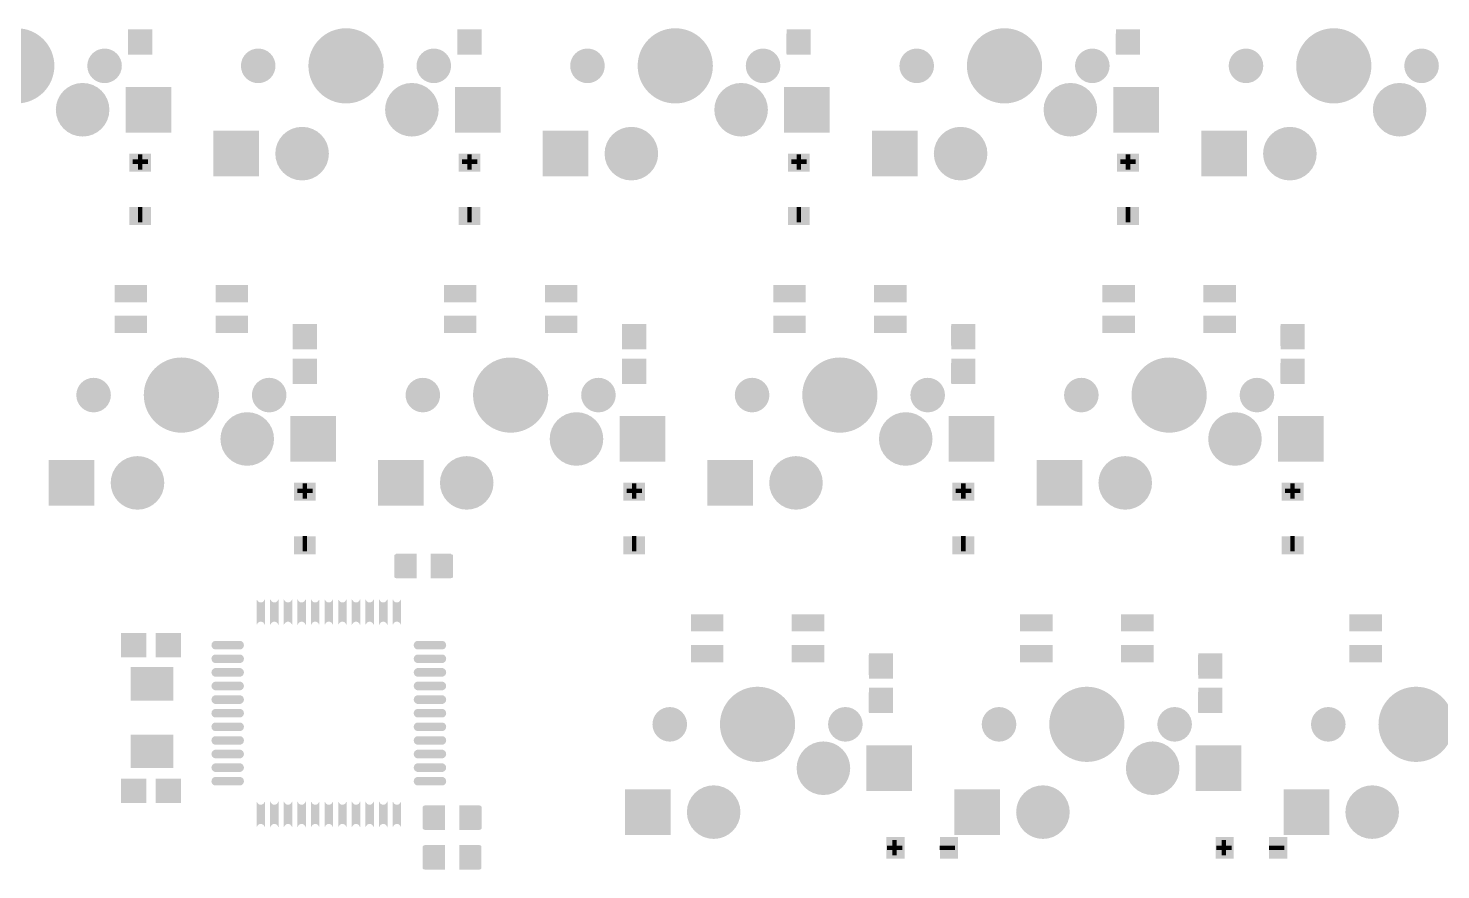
# Model space of a CAD drawing. Extents: x 561 to 1620, y -236 to 406.
# Drawn here: x 1132.4 to 1214.1, y -221.5 to -172.8 of the extents above; entities that cross this region are included whole.
import ezdxf

# ---------------------------------------------------------------- set-up
doc = ezdxf.new("R2010")
doc.units = 0
doc.header["$MEASUREMENT"] = 0
for name, color, linetype, true_color in [('BottomLayer', 5, 'Continuous', 0x0000ff), ('BottomPasteMaskLayer', 7, 'Continuous', 0x800000), ('BottomSolderMaskLayer', 7, 'Continuous', 0xaa00ff), ('Document', 7, 'Continuous', 0xffffff), ('Multi-Layer', 7, 'Continuous', 0xc0c0c0), ('TopSolderMaskLayer', 7, 'Continuous', 0x800080)]:
    doc.layers.add(name, color=color, linetype=linetype, true_color=true_color)

msp = doc.modelspace()

# ---------------------------------------------------------------- hatches: boundary and pattern name
at = {"layer": 'BottomLayer'}
for points in [[(1139.557, -172.937), (1138.207, -172.937), (1138.207, -174.347), (1139.557, -174.347)], [(1158.608, -172.937), (1157.258, -172.937), (1157.258, -174.347), (1158.608, -174.347)], [(1177.658, -172.937), (1176.308, -172.937), (1176.308, -174.347), (1177.658, -174.347)], [(1196.709, -172.937), (1195.359, -172.937), (1195.359, -174.347), (1196.709, -174.347)], [(1138.088, -176.293), (1140.628, -176.293), (1140.628, -178.833), (1138.088, -178.833)], [(1157.139, -176.293), (1159.679, -176.293), (1159.679, -178.833), (1157.139, -178.833)], [(1176.189, -176.293), (1178.729, -176.293), (1178.729, -178.833), (1176.189, -178.833)], [(1195.24, -176.293), (1197.78, -176.293), (1197.78, -178.833), (1195.24, -178.833)], [(1143.169, -178.833), (1145.709, -178.833), (1145.709, -181.373), (1143.169, -181.373)], [(1162.219, -178.833), (1164.759, -178.833), (1164.759, -181.373), (1162.219, -181.373)], [(1181.27, -178.833), (1183.81, -178.833), (1183.81, -181.373), (1181.27, -181.373)], [(1200.32, -178.833), (1202.86, -178.833), (1202.86, -181.373), (1200.32, -181.373)], [(1139.482, -181.117), (1139.482, -180.117), (1138.282, -180.117), (1138.282, -181.117)], [(1158.533, -181.117), (1158.533, -180.117), (1157.333, -180.117), (1157.333, -181.117)], [(1177.583, -181.117), (1177.583, -180.117), (1176.383, -180.117), (1176.383, -181.117)], [(1196.634, -181.117), (1196.634, -180.117), (1195.434, -180.117), (1195.434, -181.117)], [(1139.482, -184.217), (1139.482, -183.217), (1138.282, -183.217), (1138.282, -184.217)], [(1158.533, -184.217), (1158.533, -183.217), (1157.333, -183.217), (1157.333, -184.217)], [(1177.583, -184.217), (1177.583, -183.217), (1176.383, -183.217), (1176.383, -184.217)], [(1196.634, -184.217), (1196.634, -183.217), (1195.434, -183.217), (1195.434, -184.217)], [(1137.454, -187.76), (1139.232, -187.76), (1139.232, -188.649), (1137.454, -188.649)], [(1143.296, -187.76), (1145.074, -187.76), (1145.074, -188.649), (1143.296, -188.649)], [(1156.504, -187.76), (1158.282, -187.76), (1158.282, -188.649), (1156.504, -188.649)], [(1162.346, -187.76), (1164.124, -187.76), (1164.124, -188.649), (1162.346, -188.649)], [(1175.554, -187.76), (1177.332, -187.76), (1177.332, -188.649), (1175.554, -188.649)], [(1181.396, -187.76), (1183.174, -187.76), (1183.174, -188.649), (1181.396, -188.649)], [(1194.605, -187.76), (1196.383, -187.76), (1196.383, -188.649), (1194.605, -188.649)], [(1200.447, -187.76), (1202.225, -187.76), (1202.225, -188.649), (1200.447, -188.649)], [(1137.454, -189.538), (1139.232, -189.538), (1139.232, -190.427), (1137.454, -190.427)], [(1143.296, -189.538), (1145.074, -189.538), (1145.074, -190.427), (1143.296, -190.427)], [(1156.504, -189.538), (1158.282, -189.538), (1158.282, -190.427), (1156.504, -190.427)], [(1162.346, -189.538), (1164.124, -189.538), (1164.124, -190.427), (1162.346, -190.427)], [(1175.554, -189.538), (1177.332, -189.538), (1177.332, -190.427), (1175.554, -190.427)], [(1181.396, -189.538), (1183.174, -189.538), (1183.174, -190.427), (1181.396, -190.427)], [(1194.605, -189.538), (1196.383, -189.538), (1196.383, -190.427), (1194.605, -190.427)], [(1200.447, -189.538), (1202.225, -189.538), (1202.225, -190.427), (1200.447, -190.427)], [(1149.082, -191.397), (1147.732, -191.397), (1147.732, -189.987), (1149.082, -189.987)], [(1168.133, -191.397), (1166.783, -191.397), (1166.783, -189.987), (1168.133, -189.987)], [(1187.183, -191.397), (1185.833, -191.397), (1185.833, -189.987), (1187.183, -189.987)], [(1206.234, -191.397), (1204.884, -191.397), (1204.884, -189.987), (1206.234, -189.987)], [(1149.082, -191.987), (1147.732, -191.987), (1147.732, -193.397), (1149.082, -193.397)], [(1168.133, -191.987), (1166.783, -191.987), (1166.783, -193.397), (1168.133, -193.397)], [(1187.183, -191.987), (1185.833, -191.987), (1185.833, -193.397), (1187.183, -193.397)], [(1206.234, -191.987), (1204.884, -191.987), (1204.884, -193.397), (1206.234, -193.397)], [(1147.614, -195.343), (1150.154, -195.343), (1150.154, -197.883), (1147.614, -197.883)], [(1166.664, -195.343), (1169.204, -195.343), (1169.204, -197.883), (1166.664, -197.883)], [(1185.714, -195.343), (1188.254, -195.343), (1188.254, -197.883), (1185.714, -197.883)], [(1204.765, -195.343), (1207.305, -195.343), (1207.305, -197.883), (1204.765, -197.883)], [(1133.644, -197.883), (1136.184, -197.883), (1136.184, -200.423), (1133.644, -200.423)], [(1152.694, -197.883), (1155.234, -197.883), (1155.234, -200.423), (1152.694, -200.423)], [(1171.744, -197.883), (1174.284, -197.883), (1174.284, -200.423), (1171.744, -200.423)], [(1190.795, -197.883), (1193.335, -197.883), (1193.335, -200.423), (1190.795, -200.423)], [(1149.007, -200.167), (1149.007, -199.167), (1147.807, -199.167), (1147.807, -200.167)], [(1168.058, -200.167), (1168.058, -199.167), (1166.858, -199.167), (1166.858, -200.167)], [(1187.108, -200.167), (1187.108, -199.167), (1185.908, -199.167), (1185.908, -200.167)], [(1206.159, -200.167), (1206.159, -199.167), (1204.959, -199.167), (1204.959, -200.167)], [(1149.007, -203.267), (1149.007, -202.267), (1147.807, -202.267), (1147.807, -203.267)], [(1168.058, -203.267), (1168.058, -202.267), (1166.858, -202.267), (1166.858, -203.267)], [(1187.108, -203.267), (1187.108, -202.267), (1185.908, -202.267), (1185.908, -203.267)], [(1206.159, -203.267), (1206.159, -202.267), (1204.959, -202.267), (1204.959, -203.267)], [(1154.847, -203.282), (1154.847, -204.659), (1153.714, -204.659), (1153.714, -203.282)], [(1155.715, -203.282), (1155.715, -204.659), (1156.847, -204.659), (1156.847, -203.282)], [(1146.078, -205.901, -0.785398), (1145.637, -205.901), (1145.637, -207.356, -0.785398), (1146.078, -207.356)], [(1146.865, -205.901, -0.785398), (1146.424, -205.901), (1146.424, -207.356, -0.785398), (1146.865, -207.356)], [(1147.653, -205.901, -0.785398), (1147.212, -205.901), (1147.212, -207.356, -0.785398), (1147.653, -207.356)], [(1148.44, -205.901, -0.785398), (1147.999, -205.901), (1147.999, -207.356, -0.785398), (1148.44, -207.356)], [(1149.227, -205.901, -0.785398), (1148.786, -205.901), (1148.786, -207.356, -0.785398), (1149.227, -207.356)], [(1150.015, -205.901, -0.785398), (1149.574, -205.901), (1149.574, -207.356, -0.785398), (1150.015, -207.356)], [(1150.802, -205.901, -0.785398), (1150.361, -205.901), (1150.361, -207.356, -0.785398), (1150.802, -207.356)], [(1151.59, -205.901, -0.785398), (1151.149, -205.901), (1151.149, -207.356, -0.785398), (1151.59, -207.356)], [(1152.377, -205.901, -0.785398), (1151.936, -205.901), (1151.936, -207.356, -0.785398), (1152.377, -207.356)], [(1153.164, -205.901, -0.785398), (1152.723, -205.901), (1152.723, -207.356, -0.785398), (1153.164, -207.356)], [(1153.952, -205.901, -0.785398), (1153.511, -205.901), (1153.511, -207.356, -0.785398), (1153.952, -207.356)], [(1170.792, -206.81), (1172.57, -206.81), (1172.57, -207.699), (1170.792, -207.699)], [(1176.634, -206.81), (1178.412, -206.81), (1178.412, -207.699), (1176.634, -207.699)], [(1189.842, -206.81), (1191.62, -206.81), (1191.62, -207.699), (1189.842, -207.699)], [(1195.684, -206.81), (1197.462, -206.81), (1197.462, -207.699), (1195.684, -207.699)], [(1208.893, -206.81), (1210.671, -206.81), (1210.671, -207.699), (1208.893, -207.699)], [(1139.212, -209.218), (1139.212, -207.868), (1137.802, -207.868), (1137.802, -209.218)], [(1139.802, -209.218), (1139.802, -207.868), (1141.212, -207.868), (1141.212, -209.218)], [(1143.216, -208.763, -0.785398), (1143.216, -208.322), (1144.67, -208.322, -0.785398), (1144.67, -208.763)], [(1154.919, -208.763, -0.785398), (1154.919, -208.322), (1156.373, -208.322, -0.785398), (1156.373, -208.763)], [(1143.216, -209.551, -0.785398), (1143.216, -209.11), (1144.67, -209.11, -0.785398), (1144.67, -209.551)], [(1154.919, -209.551, -0.785398), (1154.919, -209.11), (1156.373, -209.11, -0.785398), (1156.373, -209.551)], [(1170.792, -208.588), (1172.57, -208.588), (1172.57, -209.477), (1170.792, -209.477)], [(1176.634, -208.588), (1178.412, -208.588), (1178.412, -209.477), (1176.634, -209.477)], [(1182.421, -210.447), (1181.071, -210.447), (1181.071, -209.037), (1182.421, -209.037)], [(1189.842, -208.588), (1191.62, -208.588), (1191.62, -209.477), (1189.842, -209.477)], [(1195.684, -208.588), (1197.462, -208.588), (1197.462, -209.477), (1195.684, -209.477)], [(1201.471, -210.447), (1200.121, -210.447), (1200.121, -209.037), (1201.471, -209.037)], [(1208.893, -208.588), (1210.671, -208.588), (1210.671, -209.477), (1208.893, -209.477)], [(1138.358, -209.834), (1138.358, -211.734), (1140.758, -211.734), (1140.758, -209.834)], [(1143.216, -210.338, -0.785398), (1143.216, -209.897), (1144.67, -209.897, -0.785398), (1144.67, -210.338)], [(1154.919, -210.338, -0.785398), (1154.919, -209.897), (1156.373, -209.897, -0.785398), (1156.373, -210.338)], [(1143.216, -211.126, -0.785398), (1143.216, -210.685), (1144.67, -210.685, -0.785398), (1144.67, -211.126)], [(1154.919, -211.126, -0.785398), (1154.919, -210.685), (1156.373, -210.685, -0.785398), (1156.373, -211.126)], [(1143.216, -211.913, -0.785398), (1143.216, -211.472), (1144.67, -211.472, -0.785398), (1144.67, -211.913)], [(1154.919, -211.913, -0.785398), (1154.919, -211.472), (1156.373, -211.472, -0.785398), (1156.373, -211.913)], [(1182.421, -211.037), (1181.071, -211.037), (1181.071, -212.447), (1182.421, -212.447)], [(1201.471, -211.037), (1200.121, -211.037), (1200.121, -212.447), (1201.471, -212.447)], [(1143.216, -212.7, -0.785398), (1143.216, -212.259), (1144.67, -212.259, -0.785398), (1144.67, -212.7)], [(1154.919, -212.7, -0.785398), (1154.919, -212.259), (1156.373, -212.259, -0.785398), (1156.373, -212.7)], [(1143.216, -213.488, -0.785398), (1143.216, -213.047), (1144.67, -213.047, -0.785398), (1144.67, -213.488)], [(1154.919, -213.488, -0.785398), (1154.919, -213.047), (1156.373, -213.047, -0.785398), (1156.373, -213.488)], [(1138.358, -213.734), (1138.358, -215.634), (1140.758, -215.634), (1140.758, -213.734)], [(1143.216, -214.275, -0.785398), (1143.216, -213.834), (1144.67, -213.834, -0.785398), (1144.67, -214.275)], [(1154.919, -214.275, -0.785398), (1154.919, -213.834), (1156.373, -213.834, -0.785398), (1156.373, -214.275)], [(1143.216, -215.063, -0.785398), (1143.216, -214.622), (1144.67, -214.622, -0.785398), (1144.67, -215.063)], [(1154.919, -215.063, -0.785398), (1154.919, -214.622), (1156.373, -214.622, -0.785398), (1156.373, -215.063)], [(1180.952, -214.394), (1183.492, -214.394), (1183.492, -216.934), (1180.952, -216.934)], [(1200.002, -214.394), (1202.542, -214.394), (1202.542, -216.934), (1200.002, -216.934)], [(1143.216, -215.85, -0.785398), (1143.216, -215.409), (1144.67, -215.409, -0.785398), (1144.67, -215.85)], [(1154.919, -215.85, -0.785398), (1154.919, -215.409), (1156.373, -215.409, -0.785398), (1156.373, -215.85)], [(1139.212, -217.651), (1139.212, -216.301), (1137.802, -216.301), (1137.802, -217.651)], [(1139.802, -217.651), (1139.802, -216.301), (1141.212, -216.301), (1141.212, -217.651)], [(1143.216, -216.637, -0.785398), (1143.216, -216.196), (1144.67, -216.196, -0.785398), (1144.67, -216.637)], [(1154.919, -216.637, -0.785398), (1154.919, -216.196), (1156.373, -216.196, -0.785398), (1156.373, -216.637)], [(1166.982, -216.934), (1169.522, -216.934), (1169.522, -219.474), (1166.982, -219.474)], [(1186.032, -216.934), (1188.572, -216.934), (1188.572, -219.474), (1186.032, -219.474)], [(1205.083, -216.934), (1207.623, -216.934), (1207.623, -219.474), (1205.083, -219.474)], [(1146.078, -217.604, -0.785398), (1145.637, -217.604), (1145.637, -219.059, -0.785398), (1146.078, -219.059)], [(1146.865, -217.604, -0.785398), (1146.424, -217.604), (1146.424, -219.059, -0.785398), (1146.865, -219.059)], [(1147.653, -217.604, -0.785398), (1147.212, -217.604), (1147.212, -219.059, -0.785398), (1147.653, -219.059)], [(1148.44, -217.604, -0.785398), (1147.999, -217.604), (1147.999, -219.059, -0.785398), (1148.44, -219.059)], [(1149.227, -217.604, -0.785398), (1148.786, -217.604), (1148.786, -219.059, -0.785398), (1149.227, -219.059)], [(1150.015, -217.604, -0.785398), (1149.574, -217.604), (1149.574, -219.059, -0.785398), (1150.015, -219.059)], [(1150.802, -217.604, -0.785398), (1150.361, -217.604), (1150.361, -219.059, -0.785398), (1150.802, -219.059)], [(1151.59, -217.604, -0.785398), (1151.149, -217.604), (1151.149, -219.059, -0.785398), (1151.59, -219.059)], [(1152.377, -217.604, -0.785398), (1151.936, -217.604), (1151.936, -219.059, -0.785398), (1152.377, -219.059)], [(1153.164, -217.604, -0.785398), (1152.723, -217.604), (1152.723, -219.059, -0.785398), (1153.164, -219.059)], [(1153.952, -217.604, -0.785398), (1153.511, -217.604), (1153.511, -219.059, -0.785398), (1153.952, -219.059)], [(1156.498, -217.837), (1156.498, -219.214), (1155.365, -219.214), (1155.365, -217.837)], [(1157.366, -217.837), (1157.366, -219.214), (1158.498, -219.214), (1158.498, -217.837)], [(1183.077, -219.668), (1182.077, -219.668), (1182.077, -220.868), (1183.077, -220.868)], [(1186.177, -219.668), (1185.177, -219.668), (1185.177, -220.868), (1186.177, -220.868)], [(1202.128, -219.668), (1201.128, -219.668), (1201.128, -220.868), (1202.128, -220.868)], [(1205.227, -219.668), (1204.227, -219.668), (1204.227, -220.868), (1205.227, -220.868)], [(1156.494, -221.513), (1156.494, -220.136), (1155.362, -220.136), (1155.362, -221.513)], [(1157.362, -221.513), (1157.362, -220.136), (1158.494, -220.136), (1158.494, -221.513)]]:
    msp.add_hatch(color=256, dxfattribs=at).paths.add_polyline_path(points)
at = {"layer": 'BottomPasteMaskLayer'}
for points in [[(1139.502, -173.116), (1139.082, -173.117), (1139.082, -173.561), (1138.632, -173.561), (1138.632, -173.122), (1138.222, -173.116), (1138.172, -173.166), (1138.172, -174.316), (1138.222, -174.366), (1139.502, -174.366), (1139.552, -174.316), (1139.552, -173.166)], [(1158.553, -173.116), (1158.133, -173.117), (1158.133, -173.561), (1157.683, -173.561), (1157.683, -173.122), (1157.273, -173.116), (1157.223, -173.166), (1157.223, -174.316), (1157.273, -174.366), (1158.553, -174.366), (1158.603, -174.316), (1158.603, -173.166)], [(1177.603, -173.116), (1177.183, -173.117), (1177.183, -173.561), (1176.733, -173.561), (1176.733, -173.122), (1176.323, -173.116), (1176.273, -173.166), (1176.273, -174.316), (1176.323, -174.366), (1177.603, -174.366), (1177.653, -174.316), (1177.653, -173.166)], [(1196.654, -173.116), (1196.234, -173.117), (1196.234, -173.561), (1195.784, -173.561), (1195.784, -173.122), (1195.374, -173.116), (1195.324, -173.166), (1195.324, -174.316), (1195.374, -174.366), (1196.654, -174.366), (1196.704, -174.316), (1196.704, -173.166)], [(1138.088, -176.293), (1140.628, -176.293), (1140.628, -178.833), (1138.088, -178.833)], [(1157.139, -176.293), (1159.679, -176.293), (1159.679, -178.833), (1157.139, -178.833)], [(1176.189, -176.293), (1178.729, -176.293), (1178.729, -178.833), (1176.189, -178.833)], [(1195.24, -176.293), (1197.78, -176.293), (1197.78, -178.833), (1195.24, -178.833)], [(1143.169, -178.833), (1145.709, -178.833), (1145.709, -181.373), (1143.169, -181.373)], [(1162.219, -178.833), (1164.759, -178.833), (1164.759, -181.373), (1162.219, -181.373)], [(1181.27, -178.833), (1183.81, -178.833), (1183.81, -181.373), (1181.27, -181.373)], [(1200.32, -178.833), (1202.86, -178.833), (1202.86, -181.373), (1200.32, -181.373)], [(1139.482, -181.117), (1139.482, -180.117), (1138.282, -180.117), (1138.282, -181.117)], [(1158.533, -181.117), (1158.533, -180.117), (1157.333, -180.117), (1157.333, -181.117)], [(1177.583, -181.117), (1177.583, -180.117), (1176.383, -180.117), (1176.383, -181.117)], [(1196.634, -181.117), (1196.634, -180.117), (1195.434, -180.117), (1195.434, -181.117)], [(1139.482, -184.217), (1139.482, -183.217), (1138.282, -183.217), (1138.282, -184.217)], [(1158.533, -184.217), (1158.533, -183.217), (1157.333, -183.217), (1157.333, -184.217)], [(1177.583, -184.217), (1177.583, -183.217), (1176.383, -183.217), (1176.383, -184.217)], [(1196.634, -184.217), (1196.634, -183.217), (1195.434, -183.217), (1195.434, -184.217)], [(1137.454, -187.76), (1139.232, -187.76), (1139.232, -188.649), (1137.454, -188.649)], [(1143.296, -187.76), (1145.074, -187.76), (1145.074, -188.649), (1143.296, -188.649)], [(1156.504, -187.76), (1158.282, -187.76), (1158.282, -188.649), (1156.504, -188.649)], [(1162.346, -187.76), (1164.124, -187.76), (1164.124, -188.649), (1162.346, -188.649)], [(1175.554, -187.76), (1177.332, -187.76), (1177.332, -188.649), (1175.554, -188.649)], [(1181.396, -187.76), (1183.174, -187.76), (1183.174, -188.649), (1181.396, -188.649)], [(1194.605, -187.76), (1196.383, -187.76), (1196.383, -188.649), (1194.605, -188.649)], [(1200.447, -187.76), (1202.225, -187.76), (1202.225, -188.649), (1200.447, -188.649)], [(1137.454, -189.538), (1139.232, -189.538), (1139.232, -190.427), (1137.454, -190.427)], [(1143.296, -189.538), (1145.074, -189.538), (1145.074, -190.427), (1143.296, -190.427)], [(1156.504, -189.538), (1158.282, -189.538), (1158.282, -190.427), (1156.504, -190.427)], [(1162.346, -189.538), (1164.124, -189.538), (1164.124, -190.427), (1162.346, -190.427)], [(1175.554, -189.538), (1177.332, -189.538), (1177.332, -190.427), (1175.554, -190.427)], [(1181.396, -189.538), (1183.174, -189.538), (1183.174, -190.427), (1181.396, -190.427)], [(1194.605, -189.538), (1196.383, -189.538), (1196.383, -190.427), (1194.605, -190.427)], [(1200.447, -189.538), (1202.225, -189.538), (1202.225, -190.427), (1200.447, -190.427)], [(1149.027, -190.017), (1147.747, -190.017), (1147.697, -190.067), (1147.697, -191.217), (1147.747, -191.267), (1148.157, -191.272), (1148.157, -190.822), (1148.607, -190.822), (1148.607, -191.262), (1149.027, -191.267), (1149.077, -191.217), (1149.077, -190.067)], [(1168.078, -190.017), (1166.798, -190.017), (1166.748, -190.067), (1166.748, -191.217), (1166.798, -191.267), (1167.208, -191.272), (1167.208, -190.822), (1167.658, -190.822), (1167.658, -191.262), (1168.078, -191.267), (1168.128, -191.217), (1168.128, -190.067)], [(1187.128, -190.017), (1185.848, -190.017), (1185.798, -190.067), (1185.798, -191.217), (1185.848, -191.267), (1186.258, -191.272), (1186.258, -190.822), (1186.708, -190.822), (1186.708, -191.262), (1187.128, -191.267), (1187.178, -191.217), (1187.178, -190.067)], [(1206.179, -190.017), (1204.899, -190.017), (1204.849, -190.067), (1204.849, -191.217), (1204.899, -191.267), (1205.309, -191.272), (1205.309, -190.822), (1205.759, -190.822), (1205.759, -191.262), (1206.179, -191.267), (1206.229, -191.217), (1206.229, -190.067)], [(1149.027, -192.167), (1148.607, -192.167), (1148.607, -192.612), (1148.157, -192.612), (1148.157, -192.172), (1147.747, -192.167), (1147.697, -192.217), (1147.697, -193.367), (1147.747, -193.417), (1149.027, -193.417), (1149.077, -193.367), (1149.077, -192.217)], [(1168.078, -192.167), (1167.658, -192.167), (1167.658, -192.612), (1167.208, -192.612), (1167.208, -192.172), (1166.798, -192.167), (1166.748, -192.217), (1166.748, -193.367), (1166.798, -193.417), (1168.078, -193.417), (1168.128, -193.367), (1168.128, -192.217)], [(1187.128, -192.167), (1186.708, -192.167), (1186.708, -192.612), (1186.258, -192.612), (1186.258, -192.172), (1185.848, -192.167), (1185.798, -192.217), (1185.798, -193.367), (1185.848, -193.417), (1187.128, -193.417), (1187.178, -193.367), (1187.178, -192.217)], [(1206.179, -192.167), (1205.759, -192.167), (1205.759, -192.612), (1205.309, -192.612), (1205.309, -192.172), (1204.899, -192.167), (1204.849, -192.217), (1204.849, -193.367), (1204.899, -193.417), (1206.179, -193.417), (1206.229, -193.367), (1206.229, -192.217)], [(1147.614, -195.343), (1150.154, -195.343), (1150.154, -197.883), (1147.614, -197.883)], [(1166.664, -195.343), (1169.204, -195.343), (1169.204, -197.883), (1166.664, -197.883)], [(1185.714, -195.343), (1188.254, -195.343), (1188.254, -197.883), (1185.714, -197.883)], [(1204.765, -195.343), (1207.305, -195.343), (1207.305, -197.883), (1204.765, -197.883)], [(1133.644, -197.883), (1136.184, -197.883), (1136.184, -200.423), (1133.644, -200.423)], [(1152.694, -197.883), (1155.234, -197.883), (1155.234, -200.423), (1152.694, -200.423)], [(1171.744, -197.883), (1174.284, -197.883), (1174.284, -200.423), (1171.744, -200.423)], [(1190.795, -197.883), (1193.335, -197.883), (1193.335, -200.423), (1190.795, -200.423)], [(1149.007, -200.167), (1149.007, -199.167), (1147.807, -199.167), (1147.807, -200.167)], [(1168.058, -200.167), (1168.058, -199.167), (1166.858, -199.167), (1166.858, -200.167)], [(1187.108, -200.167), (1187.108, -199.167), (1185.908, -199.167), (1185.908, -200.167)], [(1206.159, -200.167), (1206.159, -199.167), (1204.959, -199.167), (1204.959, -200.167)], [(1149.007, -203.267), (1149.007, -202.267), (1147.807, -202.267), (1147.807, -203.267)], [(1168.058, -203.267), (1168.058, -202.267), (1166.858, -202.267), (1166.858, -203.267)], [(1187.108, -203.267), (1187.108, -202.267), (1185.908, -202.267), (1185.908, -203.267)], [(1206.159, -203.267), (1206.159, -202.267), (1204.959, -202.267), (1204.959, -203.267)], [(1153.581, -203.331), (1153.581, -204.611), (1153.631, -204.661), (1154.781, -204.661), (1154.831, -204.611), (1154.836, -204.201), (1154.386, -204.201), (1154.386, -203.751), (1154.826, -203.751), (1154.831, -203.331), (1154.781, -203.281), (1153.631, -203.281)], [(1155.731, -203.331), (1155.731, -203.751), (1156.176, -203.751), (1156.176, -204.201), (1155.736, -204.201), (1155.731, -204.611), (1155.781, -204.661), (1156.931, -204.661), (1156.981, -204.611), (1156.981, -203.331), (1156.931, -203.281), (1155.781, -203.281)], [(1146.078, -205.901, -0.785398), (1145.637, -205.901), (1145.637, -207.356, -0.785398), (1146.078, -207.356)], [(1146.865, -205.901, -0.785398), (1146.424, -205.901), (1146.424, -207.356, -0.785398), (1146.865, -207.356)], [(1147.653, -205.901, -0.785398), (1147.212, -205.901), (1147.212, -207.356, -0.785398), (1147.653, -207.356)], [(1148.44, -205.901, -0.785398), (1147.999, -205.901), (1147.999, -207.356, -0.785398), (1148.44, -207.356)], [(1149.227, -205.901, -0.785398), (1148.786, -205.901), (1148.786, -207.356, -0.785398), (1149.227, -207.356)], [(1150.015, -205.901, -0.785398), (1149.574, -205.901), (1149.574, -207.356, -0.785398), (1150.015, -207.356)], [(1150.802, -205.901, -0.785398), (1150.361, -205.901), (1150.361, -207.356, -0.785398), (1150.802, -207.356)], [(1151.59, -205.901, -0.785398), (1151.149, -205.901), (1151.149, -207.356, -0.785398), (1151.59, -207.356)], [(1152.377, -205.901, -0.785398), (1151.936, -205.901), (1151.936, -207.356, -0.785398), (1152.377, -207.356)], [(1153.164, -205.901, -0.785398), (1152.723, -205.901), (1152.723, -207.356, -0.785398), (1153.164, -207.356)], [(1153.952, -205.901, -0.785398), (1153.511, -205.901), (1153.511, -207.356, -0.785398), (1153.952, -207.356)], [(1170.792, -206.81), (1172.57, -206.81), (1172.57, -207.699), (1170.792, -207.699)], [(1176.634, -206.81), (1178.412, -206.81), (1178.412, -207.699), (1176.634, -207.699)], [(1189.842, -206.81), (1191.62, -206.81), (1191.62, -207.699), (1189.842, -207.699)], [(1195.684, -206.81), (1197.462, -206.81), (1197.462, -207.699), (1195.684, -207.699)], [(1208.893, -206.81), (1210.671, -206.81), (1210.671, -207.699), (1208.893, -207.699)], [(1139.032, -209.163), (1139.032, -208.743), (1138.587, -208.743), (1138.587, -208.293), (1139.027, -208.293), (1139.032, -207.883), (1138.982, -207.833), (1137.832, -207.833), (1137.782, -207.883), (1137.782, -209.163), (1137.832, -209.213), (1138.982, -209.213)], [(1141.182, -209.163), (1141.182, -207.883), (1141.132, -207.833), (1139.982, -207.833), (1139.932, -207.883), (1139.927, -208.293), (1140.377, -208.293), (1140.377, -208.743), (1139.937, -208.743), (1139.932, -209.163), (1139.982, -209.213), (1141.132, -209.213)], [(1143.216, -208.763, -0.785398), (1143.216, -208.322), (1144.67, -208.322, -0.785398), (1144.67, -208.763)], [(1154.919, -208.763, -0.785398), (1154.919, -208.322), (1156.373, -208.322, -0.785398), (1156.373, -208.763)], [(1143.216, -209.551, -0.785398), (1143.216, -209.11), (1144.67, -209.11, -0.785398), (1144.67, -209.551)], [(1154.919, -209.551, -0.785398), (1154.919, -209.11), (1156.373, -209.11, -0.785398), (1156.373, -209.551)], [(1170.792, -208.588), (1172.57, -208.588), (1172.57, -209.477), (1170.792, -209.477)], [(1176.634, -208.588), (1178.412, -208.588), (1178.412, -209.477), (1176.634, -209.477)], [(1182.366, -209.067), (1181.086, -209.067), (1181.036, -209.117), (1181.036, -210.267), (1181.086, -210.317), (1181.496, -210.322), (1181.496, -209.872), (1181.946, -209.872), (1181.946, -210.312), (1182.366, -210.317), (1182.416, -210.267), (1182.416, -209.117)], [(1189.842, -208.588), (1191.62, -208.588), (1191.62, -209.477), (1189.842, -209.477)], [(1195.684, -208.588), (1197.462, -208.588), (1197.462, -209.477), (1195.684, -209.477)], [(1201.416, -209.067), (1200.136, -209.067), (1200.086, -209.117), (1200.086, -210.267), (1200.136, -210.317), (1200.546, -210.322), (1200.546, -209.872), (1200.996, -209.872), (1200.996, -210.312), (1201.416, -210.317), (1201.466, -210.267), (1201.466, -209.117)], [(1208.893, -208.588), (1210.671, -208.588), (1210.671, -209.477), (1208.893, -209.477)], [(1138.358, -209.834), (1138.358, -211.734), (1140.758, -211.734), (1140.758, -209.834)], [(1143.216, -210.338, -0.785398), (1143.216, -209.897), (1144.67, -209.897, -0.785398), (1144.67, -210.338)], [(1154.919, -210.338, -0.785398), (1154.919, -209.897), (1156.373, -209.897, -0.785398), (1156.373, -210.338)], [(1143.216, -211.126, -0.785398), (1143.216, -210.685), (1144.67, -210.685, -0.785398), (1144.67, -211.126)], [(1154.919, -211.126, -0.785398), (1154.919, -210.685), (1156.373, -210.685, -0.785398), (1156.373, -211.126)], [(1143.216, -211.913, -0.785398), (1143.216, -211.472), (1144.67, -211.472, -0.785398), (1144.67, -211.913)], [(1154.919, -211.913, -0.785398), (1154.919, -211.472), (1156.373, -211.472, -0.785398), (1156.373, -211.913)], [(1182.366, -211.217), (1181.946, -211.217), (1181.946, -211.662), (1181.496, -211.662), (1181.496, -211.222), (1181.086, -211.217), (1181.036, -211.267), (1181.036, -212.417), (1181.086, -212.467), (1182.366, -212.467), (1182.416, -212.417), (1182.416, -211.267)], [(1201.416, -211.217), (1200.996, -211.217), (1200.996, -211.662), (1200.546, -211.662), (1200.546, -211.222), (1200.136, -211.217), (1200.086, -211.267), (1200.086, -212.417), (1200.136, -212.467), (1201.416, -212.467), (1201.466, -212.417), (1201.466, -211.267)], [(1143.216, -212.7, -0.785398), (1143.216, -212.259), (1144.67, -212.259, -0.785398), (1144.67, -212.7)], [(1154.919, -212.7, -0.785398), (1154.919, -212.259), (1156.373, -212.259, -0.785398), (1156.373, -212.7)], [(1143.216, -213.488, -0.785398), (1143.216, -213.047), (1144.67, -213.047, -0.785398), (1144.67, -213.488)], [(1154.919, -213.488, -0.785398), (1154.919, -213.047), (1156.373, -213.047, -0.785398), (1156.373, -213.488)], [(1138.358, -213.734), (1138.358, -215.634), (1140.758, -215.634), (1140.758, -213.734)], [(1143.216, -214.275, -0.785398), (1143.216, -213.834), (1144.67, -213.834, -0.785398), (1144.67, -214.275)], [(1154.919, -214.275, -0.785398), (1154.919, -213.834), (1156.373, -213.834, -0.785398), (1156.373, -214.275)], [(1143.216, -215.063, -0.785398), (1143.216, -214.622), (1144.67, -214.622, -0.785398), (1144.67, -215.063)], [(1154.919, -215.063, -0.785398), (1154.919, -214.622), (1156.373, -214.622, -0.785398), (1156.373, -215.063)], [(1180.952, -214.394), (1183.492, -214.394), (1183.492, -216.934), (1180.952, -216.934)], [(1200.002, -214.394), (1202.542, -214.394), (1202.542, -216.934), (1200.002, -216.934)], [(1143.216, -215.85, -0.785398), (1143.216, -215.409), (1144.67, -215.409, -0.785398), (1144.67, -215.85)], [(1154.919, -215.85, -0.785398), (1154.919, -215.409), (1156.373, -215.409, -0.785398), (1156.373, -215.85)], [(1139.032, -217.596), (1139.032, -217.176), (1138.587, -217.176), (1138.587, -216.726), (1139.027, -216.726), (1139.032, -216.316), (1138.982, -216.266), (1137.832, -216.266), (1137.782, -216.316), (1137.782, -217.596), (1137.832, -217.646), (1138.982, -217.646)], [(1141.182, -217.596), (1141.182, -216.316), (1141.132, -216.266), (1139.982, -216.266), (1139.932, -216.316), (1139.927, -216.726), (1140.377, -216.726), (1140.377, -217.176), (1139.937, -217.176), (1139.932, -217.596), (1139.982, -217.646), (1141.132, -217.646)], [(1143.216, -216.637, -0.785398), (1143.216, -216.196), (1144.67, -216.196, -0.785398), (1144.67, -216.637)], [(1154.919, -216.637, -0.785398), (1154.919, -216.196), (1156.373, -216.196, -0.785398), (1156.373, -216.637)], [(1166.982, -216.934), (1169.522, -216.934), (1169.522, -219.474), (1166.982, -219.474)], [(1186.032, -216.934), (1188.572, -216.934), (1188.572, -219.474), (1186.032, -219.474)], [(1205.083, -216.934), (1207.623, -216.934), (1207.623, -219.474), (1205.083, -219.474)], [(1146.078, -217.604, -0.785398), (1145.637, -217.604), (1145.637, -219.059, -0.785398), (1146.078, -219.059)], [(1146.865, -217.604, -0.785398), (1146.424, -217.604), (1146.424, -219.059, -0.785398), (1146.865, -219.059)], [(1147.653, -217.604, -0.785398), (1147.212, -217.604), (1147.212, -219.059, -0.785398), (1147.653, -219.059)], [(1148.44, -217.604, -0.785398), (1147.999, -217.604), (1147.999, -219.059, -0.785398), (1148.44, -219.059)], [(1149.227, -217.604, -0.785398), (1148.786, -217.604), (1148.786, -219.059, -0.785398), (1149.227, -219.059)], [(1150.015, -217.604, -0.785398), (1149.574, -217.604), (1149.574, -219.059, -0.785398), (1150.015, -219.059)], [(1150.802, -217.604, -0.785398), (1150.361, -217.604), (1150.361, -219.059, -0.785398), (1150.802, -219.059)], [(1151.59, -217.604, -0.785398), (1151.149, -217.604), (1151.149, -219.059, -0.785398), (1151.59, -219.059)], [(1152.377, -217.604, -0.785398), (1151.936, -217.604), (1151.936, -219.059, -0.785398), (1152.377, -219.059)], [(1153.164, -217.604, -0.785398), (1152.723, -217.604), (1152.723, -219.059, -0.785398), (1153.164, -219.059)], [(1153.952, -217.604, -0.785398), (1153.511, -217.604), (1153.511, -219.059, -0.785398), (1153.952, -219.059)], [(1155.232, -217.885), (1155.232, -219.165), (1155.282, -219.215), (1156.432, -219.215), (1156.482, -219.165), (1156.487, -218.755), (1156.037, -218.755), (1156.037, -218.305), (1156.477, -218.305), (1156.482, -217.885), (1156.432, -217.835), (1155.282, -217.835)], [(1157.382, -217.885), (1157.382, -218.305), (1157.827, -218.305), (1157.827, -218.755), (1157.387, -218.755), (1157.382, -219.165), (1157.432, -219.215), (1158.582, -219.215), (1158.632, -219.165), (1158.632, -217.885), (1158.582, -217.835), (1157.432, -217.835)], [(1183.077, -219.668), (1182.077, -219.668), (1182.077, -220.868), (1183.077, -220.868)], [(1186.177, -219.668), (1185.177, -219.668), (1185.177, -220.868), (1186.177, -220.868)], [(1202.128, -219.668), (1201.128, -219.668), (1201.128, -220.868), (1202.128, -220.868)], [(1205.227, -219.668), (1204.227, -219.668), (1204.227, -220.868), (1205.227, -220.868)], [(1156.478, -221.464), (1156.478, -221.044), (1156.033, -221.044), (1156.033, -220.594), (1156.473, -220.594), (1156.478, -220.184), (1156.428, -220.134), (1155.278, -220.134), (1155.228, -220.184), (1155.228, -221.464), (1155.278, -221.514), (1156.428, -221.514)], [(1158.628, -221.464), (1158.628, -220.184), (1158.578, -220.134), (1157.428, -220.134), (1157.378, -220.184), (1157.373, -220.594), (1157.823, -220.594), (1157.823, -221.044), (1157.383, -221.044), (1157.378, -221.464), (1157.428, -221.514), (1158.578, -221.514)]]:
    msp.add_hatch(color=256, dxfattribs=at).paths.add_polyline_path(points)
at = {"layer": 'BottomSolderMaskLayer'}
for points in [[(1129.563, -175.023, 1), (1133.914, -175.023, 1)], [(1139.582, -172.91), (1138.183, -172.91), (1138.183, -174.373), (1139.582, -174.373)], [(1148.613, -175.023, 1), (1152.964, -175.023, 1)], [(1158.632, -172.91), (1157.233, -172.91), (1157.233, -174.373), (1158.632, -174.373)], [(1167.664, -175.023, 1), (1172.015, -175.023, 1)], [(1177.682, -172.91), (1176.284, -172.91), (1176.284, -174.373), (1177.682, -174.373)], [(1186.714, -175.023, 1), (1191.065, -175.023, 1)], [(1196.733, -172.91), (1195.334, -172.91), (1195.334, -174.373), (1196.733, -174.373)], [(1205.765, -175.023, 1), (1210.116, -175.023, 1)], [(1135.818, -175.023, 1), (1137.819, -175.023, 1)], [(1144.708, -175.023, 1), (1146.709, -175.023, 1)], [(1154.868, -175.023, 1), (1156.869, -175.023, 1)], [(1163.759, -175.023, 1), (1165.76, -175.023, 1)], [(1173.919, -175.023, 1), (1175.92, -175.023, 1)], [(1182.809, -175.023, 1), (1184.81, -175.023, 1)], [(1192.969, -175.023, 1), (1194.97, -175.023, 1)], [(1201.86, -175.023, 1), (1203.861, -175.023, 1)], [(1212.02, -175.023, 1), (1214.021, -175.023, 1)], [(1133.998, -177.563, 1), (1137.099, -177.563, 1)], [(1138.038, -176.242), (1140.679, -176.242), (1140.679, -178.884), (1138.038, -178.884)], [(1153.048, -177.563, 1), (1156.149, -177.563, 1)], [(1157.088, -176.242), (1159.73, -176.242), (1159.73, -178.884), (1157.088, -178.884)], [(1172.099, -177.563, 1), (1175.2, -177.563, 1)], [(1176.138, -176.242), (1178.78, -176.242), (1178.78, -178.884), (1176.138, -178.884)], [(1191.149, -177.563, 1), (1194.25, -177.563, 1)], [(1195.189, -176.242), (1197.83, -176.242), (1197.83, -178.884), (1195.189, -178.884)], [(1210.2, -177.563, 1), (1213.301, -177.563, 1)], [(1143.118, -178.782), (1145.76, -178.782), (1145.76, -181.424), (1143.118, -181.424)], [(1146.698, -180.103, 1), (1149.799, -180.103, 1)], [(1162.168, -178.782), (1164.81, -178.782), (1164.81, -181.424), (1162.168, -181.424)], [(1165.749, -180.103, 1), (1168.85, -180.103, 1)], [(1181.219, -178.782), (1183.86, -178.782), (1183.86, -181.424), (1181.219, -181.424)], [(1184.799, -180.103, 1), (1187.9, -180.103, 1)], [(1200.269, -178.782), (1202.911, -178.782), (1202.911, -181.424), (1200.269, -181.424)], [(1203.85, -180.103, 1), (1206.951, -180.103, 1)], [(1139.513, -181.138), (1139.513, -180.096), (1138.252, -180.096), (1138.252, -181.138)], [(1158.563, -181.138), (1158.563, -180.096), (1157.302, -180.096), (1157.302, -181.138)], [(1177.614, -181.138), (1177.614, -180.096), (1176.353, -180.096), (1176.353, -181.138)], [(1196.664, -181.138), (1196.664, -180.096), (1195.403, -180.096), (1195.403, -181.138)], [(1139.513, -184.238), (1139.513, -183.195), (1138.252, -183.195), (1138.252, -184.238)], [(1158.563, -184.238), (1158.563, -183.195), (1157.302, -183.195), (1157.302, -184.238)], [(1177.614, -184.238), (1177.614, -183.195), (1176.353, -183.195), (1176.353, -184.238)], [(1196.664, -184.238), (1196.664, -183.195), (1195.403, -183.195), (1195.403, -184.238)], [(1137.403, -187.709), (1139.282, -187.709), (1139.282, -188.7), (1137.403, -188.7)], [(1143.245, -187.709), (1145.124, -187.709), (1145.124, -188.7), (1143.245, -188.7)], [(1156.453, -187.709), (1158.333, -187.709), (1158.333, -188.7), (1156.453, -188.7)], [(1162.295, -187.709), (1164.175, -187.709), (1164.175, -188.7), (1162.295, -188.7)], [(1175.504, -187.709), (1177.383, -187.709), (1177.383, -188.7), (1175.504, -188.7)], [(1181.346, -187.709), (1183.225, -187.709), (1183.225, -188.7), (1181.346, -188.7)], [(1194.554, -187.709), (1196.434, -187.709), (1196.434, -188.7), (1194.554, -188.7)], [(1200.396, -187.709), (1202.276, -187.709), (1202.276, -188.7), (1200.396, -188.7)], [(1137.403, -189.487), (1139.282, -189.487), (1139.282, -190.478), (1137.403, -190.478)], [(1143.245, -189.487), (1145.124, -189.487), (1145.124, -190.478), (1143.245, -190.478)], [(1156.453, -189.487), (1158.333, -189.487), (1158.333, -190.478), (1156.453, -190.478)], [(1162.295, -189.487), (1164.175, -189.487), (1164.175, -190.478), (1162.295, -190.478)], [(1175.504, -189.487), (1177.383, -189.487), (1177.383, -190.478), (1175.504, -190.478)], [(1181.346, -189.487), (1183.225, -189.487), (1183.225, -190.478), (1181.346, -190.478)], [(1194.554, -189.487), (1196.434, -189.487), (1196.434, -190.478), (1194.554, -190.478)], [(1200.396, -189.487), (1202.276, -189.487), (1202.276, -190.478), (1200.396, -190.478)], [(1149.107, -191.423), (1147.708, -191.423), (1147.708, -189.96), (1149.107, -189.96)], [(1168.157, -191.423), (1166.759, -191.423), (1166.759, -189.96), (1168.157, -189.96)], [(1187.208, -191.423), (1185.809, -191.423), (1185.809, -189.96), (1187.208, -189.96)], [(1206.258, -191.423), (1204.859, -191.423), (1204.859, -189.96), (1206.258, -189.96)], [(1139.088, -194.073, 1), (1143.439, -194.073, 1)], [(1149.107, -191.96), (1147.708, -191.96), (1147.708, -193.424), (1149.107, -193.424)], [(1158.139, -194.073, 1), (1162.489, -194.073, 1)], [(1168.157, -191.96), (1166.759, -191.96), (1166.759, -193.424), (1168.157, -193.424)], [(1177.189, -194.073, 1), (1181.54, -194.073, 1)], [(1187.208, -191.96), (1185.809, -191.96), (1185.809, -193.424), (1187.208, -193.424)], [(1196.239, -194.073, 1), (1200.59, -194.073, 1)], [(1206.258, -191.96), (1204.859, -191.96), (1204.859, -193.424), (1206.258, -193.424)], [(1135.183, -194.073, 1), (1137.184, -194.073, 1)], [(1145.343, -194.073, 1), (1147.344, -194.073, 1)], [(1154.234, -194.073, 1), (1156.234, -194.073, 1)], [(1164.394, -194.073, 1), (1166.394, -194.073, 1)], [(1173.284, -194.073, 1), (1175.285, -194.073, 1)], [(1183.444, -194.073, 1), (1185.445, -194.073, 1)], [(1192.334, -194.073, 1), (1194.335, -194.073, 1)], [(1202.494, -194.073, 1), (1204.495, -194.073, 1)], [(1143.523, -196.613, 1), (1146.624, -196.613, 1)], [(1147.563, -195.292), (1150.204, -195.292), (1150.204, -197.934), (1147.563, -197.934)], [(1162.574, -196.613, 1), (1165.674, -196.613, 1)], [(1166.613, -195.292), (1169.255, -195.292), (1169.255, -197.934), (1166.613, -197.934)], [(1181.624, -196.613, 1), (1184.725, -196.613, 1)], [(1185.664, -195.292), (1188.305, -195.292), (1188.305, -197.934), (1185.664, -197.934)], [(1200.674, -196.613, 1), (1203.775, -196.613, 1)], [(1204.714, -195.292), (1207.356, -195.292), (1207.356, -197.934), (1204.714, -197.934)], [(1137.173, -199.153, 1), (1140.274, -199.153, 1)], [(1156.224, -199.153, 1), (1159.324, -199.153, 1)], [(1175.274, -199.153, 1), (1178.375, -199.153, 1)], [(1194.324, -199.153, 1), (1197.425, -199.153, 1)], [(1133.593, -197.832), (1136.234, -197.832), (1136.234, -200.474), (1133.593, -200.474)], [(1152.643, -197.832), (1155.285, -197.832), (1155.285, -200.474), (1152.643, -200.474)], [(1171.694, -197.832), (1174.335, -197.832), (1174.335, -200.474), (1171.694, -200.474)], [(1190.744, -197.832), (1193.386, -197.832), (1193.386, -200.474), (1190.744, -200.474)], [(1149.038, -200.188), (1149.038, -199.146), (1147.777, -199.146), (1147.777, -200.188)], [(1168.088, -200.188), (1168.088, -199.146), (1166.827, -199.146), (1166.827, -200.188)], [(1187.139, -200.188), (1187.139, -199.146), (1185.878, -199.146), (1185.878, -200.188)], [(1206.189, -200.188), (1206.189, -199.146), (1204.928, -199.146), (1204.928, -200.188)], [(1149.038, -203.288), (1149.038, -202.246), (1147.777, -202.246), (1147.777, -203.288)], [(1168.088, -203.288), (1168.088, -202.246), (1166.827, -202.246), (1166.827, -203.288)], [(1187.139, -203.288), (1187.139, -202.246), (1185.878, -202.246), (1185.878, -203.288)], [(1206.189, -203.288), (1206.189, -202.246), (1204.928, -202.246), (1204.928, -203.288)], [(1154.872, -203.257), (1154.872, -204.685), (1153.689, -204.685), (1153.689, -203.257)], [(1155.689, -203.257), (1155.689, -204.685), (1156.872, -204.685), (1156.872, -203.257)], [(1146.103, -205.882, -0.785398), (1145.611, -205.882), (1145.611, -207.375, -0.785398), (1146.103, -207.375)], [(1146.891, -205.882, -0.785398), (1146.399, -205.882), (1146.399, -207.375, -0.785398), (1146.891, -207.375)], [(1147.678, -205.882, -0.785398), (1147.186, -205.882), (1147.186, -207.375, -0.785398), (1147.678, -207.375)], [(1148.465, -205.882, -0.785398), (1147.974, -205.882), (1147.974, -207.375, -0.785398), (1148.465, -207.375)], [(1149.253, -205.882, -0.785398), (1148.761, -205.882), (1148.761, -207.375, -0.785398), (1149.253, -207.375)], [(1150.04, -205.882, -0.785398), (1149.548, -205.882), (1149.548, -207.375, -0.785398), (1150.04, -207.375)], [(1150.828, -205.882, -0.785398), (1150.336, -205.882), (1150.336, -207.375, -0.785398), (1150.828, -207.375)], [(1151.615, -205.882, -0.785398), (1151.123, -205.882), (1151.123, -207.375, -0.785398), (1151.615, -207.375)], [(1152.402, -205.882, -0.785398), (1151.911, -205.882), (1151.911, -207.375, -0.785398), (1152.402, -207.375)], [(1153.19, -205.882, -0.785398), (1152.698, -205.882), (1152.698, -207.375, -0.785398), (1153.19, -207.375)], [(1153.977, -205.882, -0.785398), (1153.485, -205.882), (1153.485, -207.375, -0.785398), (1153.977, -207.375)], [(1170.741, -206.759), (1172.621, -206.759), (1172.621, -207.75), (1170.741, -207.75)], [(1176.583, -206.759), (1178.463, -206.759), (1178.463, -207.75), (1176.583, -207.75)], [(1189.791, -206.759), (1191.671, -206.759), (1191.671, -207.75), (1189.791, -207.75)], [(1195.633, -206.759), (1197.513, -206.759), (1197.513, -207.75), (1195.633, -207.75)], [(1208.842, -206.759), (1210.722, -206.759), (1210.722, -207.75), (1208.842, -207.75)], [(1139.238, -209.243), (1139.238, -207.843), (1137.777, -207.843), (1137.777, -209.243)], [(1139.777, -209.243), (1139.777, -207.843), (1141.238, -207.843), (1141.238, -209.243)], [(1143.196, -208.789, -0.785398), (1143.196, -208.297), (1144.69, -208.297, -0.785398), (1144.69, -208.789)], [(1154.899, -208.789, -0.785398), (1154.899, -208.297), (1156.392, -208.297, -0.785398), (1156.392, -208.789)], [(1143.196, -209.576, -0.785398), (1143.196, -209.084), (1144.69, -209.084, -0.785398), (1144.69, -209.576)], [(1154.899, -209.576, -0.785398), (1154.899, -209.084), (1156.392, -209.084, -0.785398), (1156.392, -209.576)], [(1170.741, -208.537), (1172.621, -208.537), (1172.621, -209.528), (1170.741, -209.528)], [(1176.583, -208.537), (1178.463, -208.537), (1178.463, -209.528), (1176.583, -209.528)], [(1182.445, -210.474), (1181.046, -210.474), (1181.046, -209.011), (1182.445, -209.011)], [(1189.791, -208.537), (1191.671, -208.537), (1191.671, -209.528), (1189.791, -209.528)], [(1195.633, -208.537), (1197.513, -208.537), (1197.513, -209.528), (1195.633, -209.528)], [(1201.496, -210.474), (1200.097, -210.474), (1200.097, -209.011), (1201.496, -209.011)], [(1208.842, -208.537), (1210.722, -208.537), (1210.722, -209.528), (1208.842, -209.528)], [(1138.326, -209.814), (1138.326, -211.754), (1140.79, -211.754), (1140.79, -209.814)], [(1143.196, -210.364, -0.785398), (1143.196, -209.872), (1144.69, -209.872, -0.785398), (1144.69, -210.364)], [(1154.899, -210.364, -0.785398), (1154.899, -209.872), (1156.392, -209.872, -0.785398), (1156.392, -210.364)], [(1143.196, -211.151, -0.785398), (1143.196, -210.659), (1144.69, -210.659, -0.785398), (1144.69, -211.151)], [(1154.899, -211.151, -0.785398), (1154.899, -210.659), (1156.392, -210.659, -0.785398), (1156.392, -211.151)], [(1143.196, -211.938, -0.785398), (1143.196, -211.447), (1144.69, -211.447, -0.785398), (1144.69, -211.938)], [(1154.899, -211.938, -0.785398), (1154.899, -211.447), (1156.392, -211.447, -0.785398), (1156.392, -211.938)], [(1172.426, -213.124, 1), (1176.777, -213.124, 1)], [(1182.445, -211.011), (1181.046, -211.011), (1181.046, -212.474), (1182.445, -212.474)], [(1191.477, -213.124, 1), (1195.828, -213.124, 1)], [(1201.496, -211.011), (1200.097, -211.011), (1200.097, -212.474), (1201.496, -212.474)], [(1210.527, -213.124, 1), (1214.878, -213.124, 1)], [(1143.196, -212.726, -0.785398), (1143.196, -212.234), (1144.69, -212.234, -0.785398), (1144.69, -212.726)], [(1154.899, -212.726, -0.785398), (1154.899, -212.234), (1156.392, -212.234, -0.785398), (1156.392, -212.726)], [(1168.521, -213.124, 1), (1170.522, -213.124, 1)], [(1178.681, -213.124, 1), (1180.682, -213.124, 1)], [(1187.572, -213.124, 1), (1189.573, -213.124, 1)], [(1197.732, -213.124, 1), (1199.733, -213.124, 1)], [(1206.622, -213.124, 1), (1208.623, -213.124, 1)], [(1143.196, -213.513, -0.785398), (1143.196, -213.021), (1144.69, -213.021, -0.785398), (1144.69, -213.513)], [(1154.899, -213.513, -0.785398), (1154.899, -213.021), (1156.392, -213.021, -0.785398), (1156.392, -213.513)], [(1138.326, -213.714), (1138.326, -215.654), (1140.79, -215.654), (1140.79, -213.714)], [(1143.196, -214.301, -0.785398), (1143.196, -213.809), (1144.69, -213.809, -0.785398), (1144.69, -214.301)], [(1154.899, -214.301, -0.785398), (1154.899, -213.809), (1156.392, -213.809, -0.785398), (1156.392, -214.301)], [(1176.861, -215.664, 1), (1179.962, -215.664, 1)], [(1195.912, -215.664, 1), (1199.013, -215.664, 1)], [(1143.196, -215.088, -0.785398), (1143.196, -214.596), (1144.69, -214.596, -0.785398), (1144.69, -215.088)], [(1154.899, -215.088, -0.785398), (1154.899, -214.596), (1156.392, -214.596, -0.785398), (1156.392, -215.088)], [(1180.901, -214.343), (1183.543, -214.343), (1183.543, -216.985), (1180.901, -216.985)], [(1199.951, -214.343), (1202.593, -214.343), (1202.593, -216.985), (1199.951, -216.985)], [(1143.196, -215.875, -0.785398), (1143.196, -215.384), (1144.69, -215.384, -0.785398), (1144.69, -215.875)], [(1154.899, -215.875, -0.785398), (1154.899, -215.384), (1156.392, -215.384, -0.785398), (1156.392, -215.875)], [(1139.238, -217.676), (1139.238, -216.275), (1137.777, -216.275), (1137.777, -217.676)], [(1139.777, -217.676), (1139.777, -216.275), (1141.238, -216.275), (1141.238, -217.676)], [(1143.196, -216.663, -0.785398), (1143.196, -216.171), (1144.69, -216.171, -0.785398), (1144.69, -216.663)], [(1154.899, -216.663, -0.785398), (1154.899, -216.171), (1156.392, -216.171, -0.785398), (1156.392, -216.663)], [(1166.931, -216.883), (1169.573, -216.883), (1169.573, -219.525), (1166.931, -219.525)], [(1170.511, -218.204, 1), (1173.612, -218.204, 1)], [(1185.981, -216.883), (1188.623, -216.883), (1188.623, -219.525), (1185.981, -219.525)], [(1189.562, -218.204, 1), (1192.663, -218.204, 1)], [(1205.032, -216.883), (1207.674, -216.883), (1207.674, -219.525), (1205.032, -219.525)], [(1208.612, -218.204, 1), (1211.713, -218.204, 1)], [(1146.103, -217.585, -0.785398), (1145.611, -217.585), (1145.611, -219.078, -0.785398), (1146.103, -219.078)], [(1146.891, -217.585, -0.785398), (1146.399, -217.585), (1146.399, -219.078, -0.785398), (1146.891, -219.078)], [(1147.678, -217.585, -0.785398), (1147.186, -217.585), (1147.186, -219.078, -0.785398), (1147.678, -219.078)], [(1148.465, -217.585, -0.785398), (1147.974, -217.585), (1147.974, -219.078, -0.785398), (1148.465, -219.078)], [(1149.253, -217.585, -0.785398), (1148.761, -217.585), (1148.761, -219.078, -0.785398), (1149.253, -219.078)], [(1150.04, -217.585, -0.785398), (1149.548, -217.585), (1149.548, -219.078, -0.785398), (1150.04, -219.078)], [(1150.828, -217.585, -0.785398), (1150.336, -217.585), (1150.336, -219.078, -0.785398), (1150.828, -219.078)], [(1151.615, -217.585, -0.785398), (1151.123, -217.585), (1151.123, -219.078, -0.785398), (1151.615, -219.078)], [(1152.402, -217.585, -0.785398), (1151.911, -217.585), (1151.911, -219.078, -0.785398), (1152.402, -219.078)], [(1153.19, -217.585, -0.785398), (1152.698, -217.585), (1152.698, -219.078, -0.785398), (1153.19, -219.078)], [(1153.977, -217.585, -0.785398), (1153.485, -217.585), (1153.485, -219.078, -0.785398), (1153.977, -219.078)], [(1156.523, -217.811), (1156.523, -219.239), (1155.34, -219.239), (1155.34, -217.811)], [(1157.34, -217.811), (1157.34, -219.239), (1158.523, -219.239), (1158.523, -217.811)], [(1183.103, -219.642), (1182.052, -219.642), (1182.052, -220.893), (1183.103, -220.893)], [(1186.202, -219.642), (1185.152, -219.642), (1185.152, -220.893), (1186.202, -220.893)], [(1202.153, -219.642), (1201.102, -219.642), (1201.102, -220.893), (1202.153, -220.893)], [(1205.253, -219.642), (1204.202, -219.642), (1204.202, -220.893), (1205.253, -220.893)], [(1156.52, -221.538), (1156.52, -220.11), (1155.336, -220.11), (1155.336, -221.538)], [(1157.337, -221.538), (1157.337, -220.11), (1158.52, -220.11), (1158.52, -221.538)]]:
    msp.add_hatch(color=256, dxfattribs=at).paths.add_polyline_path(points)
at = {"layer": 'Document'}
for points in [[(1138.446, -180.695), (1139.335, -180.695), (1139.335, -180.441), (1138.446, -180.441)], [(1139.009, -181.024), (1139.009, -180.135), (1138.755, -180.135), (1138.755, -181.024)], [(1157.496, -180.695), (1158.385, -180.695), (1158.385, -180.441), (1157.496, -180.441)], [(1158.06, -181.024), (1158.06, -180.135), (1157.806, -180.135), (1157.806, -181.024)], [(1176.547, -180.695), (1177.436, -180.695), (1177.436, -180.441), (1176.547, -180.441)], [(1177.11, -181.024), (1177.11, -180.135), (1176.856, -180.135), (1176.856, -181.024)], [(1195.597, -180.695), (1196.486, -180.695), (1196.486, -180.441), (1195.597, -180.441)], [(1196.161, -181.024), (1196.161, -180.135), (1195.907, -180.135), (1195.907, -181.024)], [(1139.009, -184.072), (1139.009, -183.183), (1138.755, -183.183), (1138.755, -184.072)], [(1158.06, -184.072), (1158.06, -183.183), (1157.806, -183.183), (1157.806, -184.072)], [(1177.11, -184.072), (1177.11, -183.183), (1176.856, -183.183), (1176.856, -184.072)], [(1196.161, -184.072), (1196.161, -183.183), (1195.907, -183.183), (1195.907, -184.072)], [(1148.534, -200.074), (1148.534, -199.185), (1148.28, -199.185), (1148.28, -200.074)], [(1167.585, -200.074), (1167.585, -199.185), (1167.331, -199.185), (1167.331, -200.074)], [(1186.635, -200.074), (1186.635, -199.185), (1186.381, -199.185), (1186.381, -200.074)], [(1205.686, -200.074), (1205.686, -199.185), (1205.432, -199.185), (1205.432, -200.074)], [(1147.971, -199.746), (1148.86, -199.746), (1148.86, -199.492), (1147.971, -199.492)], [(1167.022, -199.746), (1167.911, -199.746), (1167.911, -199.492), (1167.022, -199.492)], [(1186.072, -199.746), (1186.961, -199.746), (1186.961, -199.492), (1186.072, -199.492)], [(1205.122, -199.746), (1206.011, -199.746), (1206.011, -199.492), (1205.122, -199.492)], [(1148.534, -203.122), (1148.534, -202.233), (1148.28, -202.233), (1148.28, -203.122)], [(1167.585, -203.122), (1167.585, -202.233), (1167.331, -202.233), (1167.331, -203.122)], [(1186.635, -203.122), (1186.635, -202.233), (1186.381, -202.233), (1186.381, -203.122)], [(1205.686, -203.122), (1205.686, -202.233), (1205.432, -202.233), (1205.432, -203.122)], [(1182.656, -220.704), (1182.656, -219.815), (1182.402, -219.815), (1182.402, -220.704)], [(1201.706, -220.704), (1201.706, -219.815), (1201.452, -219.815), (1201.452, -220.704)], [(1182.984, -220.141), (1182.095, -220.141), (1182.095, -220.395), (1182.984, -220.395)], [(1186.032, -220.141), (1185.143, -220.141), (1185.143, -220.395), (1186.032, -220.395)], [(1202.035, -220.141), (1201.145, -220.141), (1201.145, -220.395), (1202.035, -220.395)], [(1205.083, -220.141), (1204.194, -220.141), (1204.194, -220.395), (1205.083, -220.395)]]:
    msp.add_hatch(color=256, dxfattribs=at).paths.add_polyline_path(points)
at = {"layer": 'Multi-Layer'}
for points in [[(1129.588, -175.023, 1), (1133.888, -175.023, 1)], [(1148.639, -175.023, 1), (1152.939, -175.023, 1)], [(1167.689, -175.023, 1), (1171.989, -175.023, 1)], [(1186.74, -175.023, 1), (1191.04, -175.023, 1)], [(1205.79, -175.023, 1), (1210.09, -175.023, 1)], [(1135.843, -175.023, 1), (1137.793, -175.023, 1)], [(1144.734, -175.023, 1), (1146.684, -175.023, 1)], [(1154.894, -175.023, 1), (1156.844, -175.023, 1)], [(1163.784, -175.023, 1), (1165.734, -175.023, 1)], [(1173.944, -175.023, 1), (1175.894, -175.023, 1)], [(1182.835, -175.023, 1), (1184.785, -175.023, 1)], [(1192.995, -175.023, 1), (1194.945, -175.023, 1)], [(1201.885, -175.023, 1), (1203.835, -175.023, 1)], [(1212.045, -175.023, 1), (1213.995, -175.023, 1)], [(1134.023, -177.563, 1), (1137.073, -177.563, 1)], [(1153.074, -177.563, 1), (1156.124, -177.563, 1)], [(1172.124, -177.563, 1), (1175.174, -177.563, 1)], [(1191.175, -177.563, 1), (1194.225, -177.563, 1)], [(1210.225, -177.563, 1), (1213.275, -177.563, 1)], [(1146.724, -180.103, 1), (1149.774, -180.103, 1)], [(1165.774, -180.103, 1), (1168.824, -180.103, 1)], [(1184.825, -180.103, 1), (1187.875, -180.103, 1)], [(1203.875, -180.103, 1), (1206.925, -180.103, 1)], [(1139.113, -194.073, 1), (1143.413, -194.073, 1)], [(1158.164, -194.073, 1), (1162.464, -194.073, 1)], [(1177.215, -194.073, 1), (1181.515, -194.073, 1)], [(1196.265, -194.073, 1), (1200.565, -194.073, 1)], [(1135.208, -194.073, 1), (1137.158, -194.073, 1)], [(1145.368, -194.073, 1), (1147.318, -194.073, 1)], [(1154.259, -194.073, 1), (1156.209, -194.073, 1)], [(1164.419, -194.073, 1), (1166.369, -194.073, 1)], [(1173.31, -194.073, 1), (1175.26, -194.073, 1)], [(1183.47, -194.073, 1), (1185.42, -194.073, 1)], [(1192.36, -194.073, 1), (1194.31, -194.073, 1)], [(1202.52, -194.073, 1), (1204.47, -194.073, 1)], [(1143.548, -196.613, 1), (1146.598, -196.613, 1)], [(1162.599, -196.613, 1), (1165.649, -196.613, 1)], [(1181.65, -196.613, 1), (1184.7, -196.613, 1)], [(1200.7, -196.613, 1), (1203.75, -196.613, 1)], [(1137.198, -199.153, 1), (1140.248, -199.153, 1)], [(1156.249, -199.153, 1), (1159.299, -199.153, 1)], [(1175.3, -199.153, 1), (1178.35, -199.153, 1)], [(1194.35, -199.153, 1), (1197.4, -199.153, 1)], [(1172.452, -213.124, 1), (1176.752, -213.124, 1)], [(1191.502, -213.124, 1), (1195.802, -213.124, 1)], [(1210.553, -213.124, 1), (1214.853, -213.124, 1)], [(1168.547, -213.124, 1), (1170.497, -213.124, 1)], [(1178.707, -213.124, 1), (1180.657, -213.124, 1)], [(1187.597, -213.124, 1), (1189.547, -213.124, 1)], [(1197.757, -213.124, 1), (1199.707, -213.124, 1)], [(1206.648, -213.124, 1), (1208.598, -213.124, 1)], [(1176.887, -215.664, 1), (1179.937, -215.664, 1)], [(1195.937, -215.664, 1), (1198.987, -215.664, 1)], [(1170.537, -218.204, 1), (1173.587, -218.204, 1)], [(1189.587, -218.204, 1), (1192.637, -218.204, 1)], [(1208.638, -218.204, 1), (1211.688, -218.204, 1)]]:
    msp.add_hatch(color=256, dxfattribs=at).paths.add_polyline_path(points)
at = {"layer": 'TopSolderMaskLayer'}
for points in [[(1129.563, -175.023, 1), (1133.914, -175.023, 1)], [(1148.613, -175.023, 1), (1152.964, -175.023, 1)], [(1167.664, -175.023, 1), (1172.015, -175.023, 1)], [(1186.714, -175.023, 1), (1191.065, -175.023, 1)], [(1205.765, -175.023, 1), (1210.116, -175.023, 1)], [(1135.818, -175.023, 1), (1137.819, -175.023, 1)], [(1144.708, -175.023, 1), (1146.709, -175.023, 1)], [(1154.868, -175.023, 1), (1156.869, -175.023, 1)], [(1163.759, -175.023, 1), (1165.76, -175.023, 1)], [(1173.919, -175.023, 1), (1175.92, -175.023, 1)], [(1182.809, -175.023, 1), (1184.81, -175.023, 1)], [(1192.969, -175.023, 1), (1194.97, -175.023, 1)], [(1201.86, -175.023, 1), (1203.861, -175.023, 1)], [(1212.02, -175.023, 1), (1214.021, -175.023, 1)], [(1133.998, -177.563, 1), (1137.099, -177.563, 1)], [(1153.048, -177.563, 1), (1156.149, -177.563, 1)], [(1172.099, -177.563, 1), (1175.2, -177.563, 1)], [(1191.149, -177.563, 1), (1194.25, -177.563, 1)], [(1210.2, -177.563, 1), (1213.301, -177.563, 1)], [(1146.698, -180.103, 1), (1149.799, -180.103, 1)], [(1165.749, -180.103, 1), (1168.85, -180.103, 1)], [(1184.799, -180.103, 1), (1187.9, -180.103, 1)], [(1203.85, -180.103, 1), (1206.951, -180.103, 1)], [(1139.088, -194.073, 1), (1143.439, -194.073, 1)], [(1158.139, -194.073, 1), (1162.489, -194.073, 1)], [(1177.189, -194.073, 1), (1181.54, -194.073, 1)], [(1196.239, -194.073, 1), (1200.59, -194.073, 1)], [(1135.183, -194.073, 1), (1137.184, -194.073, 1)], [(1145.343, -194.073, 1), (1147.344, -194.073, 1)], [(1154.234, -194.073, 1), (1156.234, -194.073, 1)], [(1164.394, -194.073, 1), (1166.394, -194.073, 1)], [(1173.284, -194.073, 1), (1175.285, -194.073, 1)], [(1183.444, -194.073, 1), (1185.445, -194.073, 1)], [(1192.334, -194.073, 1), (1194.335, -194.073, 1)], [(1202.494, -194.073, 1), (1204.495, -194.073, 1)], [(1143.523, -196.613, 1), (1146.624, -196.613, 1)], [(1162.574, -196.613, 1), (1165.674, -196.613, 1)], [(1181.624, -196.613, 1), (1184.725, -196.613, 1)], [(1200.674, -196.613, 1), (1203.775, -196.613, 1)], [(1137.173, -199.153, 1), (1140.274, -199.153, 1)], [(1156.224, -199.153, 1), (1159.324, -199.153, 1)], [(1175.274, -199.153, 1), (1178.375, -199.153, 1)], [(1194.324, -199.153, 1), (1197.425, -199.153, 1)], [(1172.426, -213.124, 1), (1176.777, -213.124, 1)], [(1191.477, -213.124, 1), (1195.828, -213.124, 1)], [(1210.527, -213.124, 1), (1214.878, -213.124, 1)], [(1168.521, -213.124, 1), (1170.522, -213.124, 1)], [(1178.681, -213.124, 1), (1180.682, -213.124, 1)], [(1187.572, -213.124, 1), (1189.573, -213.124, 1)], [(1197.732, -213.124, 1), (1199.733, -213.124, 1)], [(1206.622, -213.124, 1), (1208.623, -213.124, 1)], [(1176.861, -215.664, 1), (1179.962, -215.664, 1)], [(1195.912, -215.664, 1), (1199.013, -215.664, 1)], [(1170.511, -218.204, 1), (1173.612, -218.204, 1)], [(1189.562, -218.204, 1), (1192.663, -218.204, 1)], [(1208.612, -218.204, 1), (1211.713, -218.204, 1)]]:
    msp.add_hatch(color=256, dxfattribs=at).paths.add_polyline_path(points)

doc.saveas('drawing.dxf')
